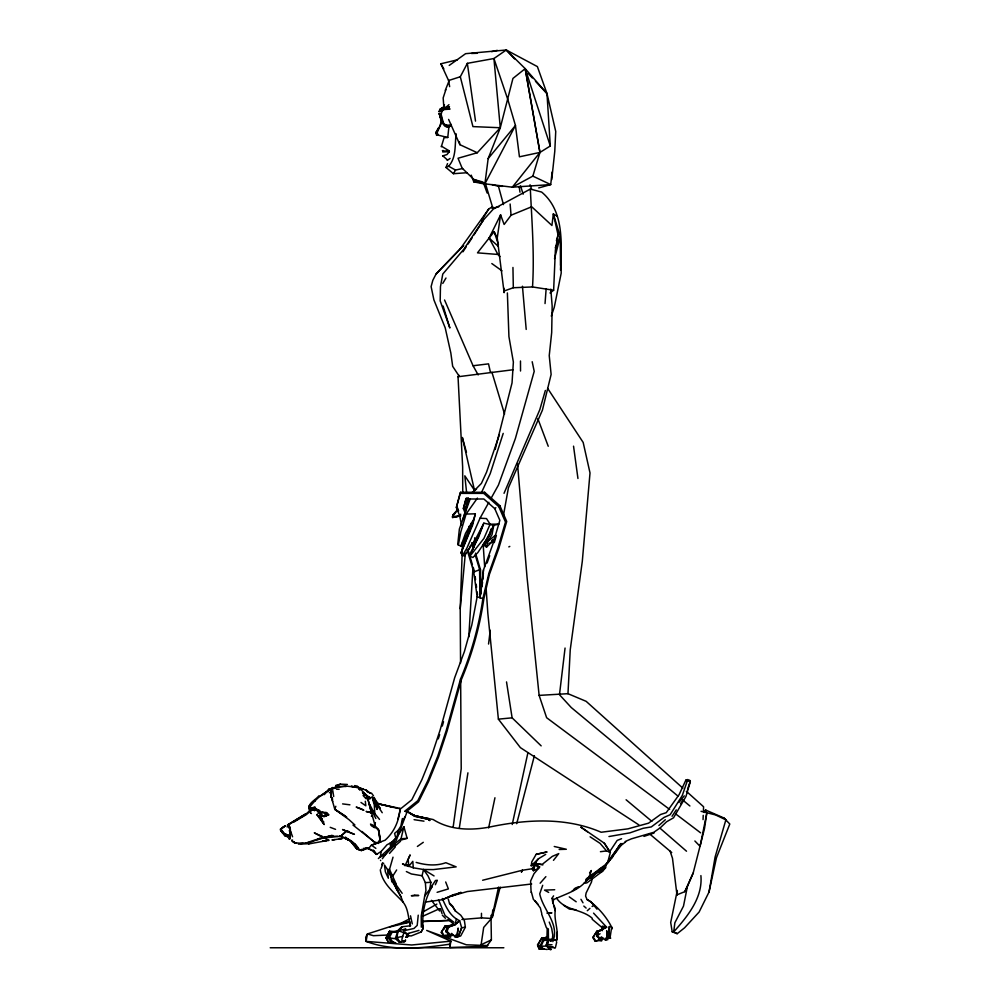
<?xml version="1.0" encoding="UTF-8"?>
<svg xmlns="http://www.w3.org/2000/svg" width="1000" height="1000" viewBox="0 0 1000 1000"><rect width="100%" height="100%" fill="white"/><g stroke="black" fill="none" stroke-linecap="round" stroke-linejoin="round"><path stroke-width="1.5" d="M448.25 919.35L453.25 923.875L453.062 925.238L445.575 926.375L444.05 929.038M461.863 919.488L481.463 917.887L481.475 913.312M487.825 945.588L466.325 944.788L426.688 930.438L450.887 941.162L449.55 944.212L449.862 947.513L486.812 946.225L491.375 939.875L491 915.375M440.05 111.175L441.925 108.987M443.6 124.462L440.325 115.887M557.35 216.312L553.337 213.938L558.062 234.913L555.375 250.263L553.638 290.25L532.525 286.95C534.525 254.288 531.85 221.4 530.337 189.062L541.65 192.075C564.263 210.85 561.65 243.588 560.475 270.012M560.487 265.312L560.262 236.55L553.337 213.938L551.925 225.487L531.712 206.762L511.062 215.225L504.137 224.475L500.588 214.825L489.1 238.05L477.488 252.85L497.925 254.45L499.988 256.613M441.025 111.85L441.525 109.838M409.775 924.963L409.85 921.95M440.375 116.737L439.738 113.7L440.363 114.562M287.675 834.8L287.738 836.812L285.338 835.925L282.475 832.55L283.663 832.475M700.9 875.6C702.913 897.7 687.562 916.338 673.7 931.912L672.212 931.812L670.688 922.537L677.3 890.425M288.288 825.562C292.025 826.338 289.613 844.675 289.538 837.438C289.488 841.15 291.663 828.138 289.337 826.263L287.413 824.963L305.462 813.925M482.788 579.175L483.475 569.95L492.675 544.712L499.85 520.325L494.775 508.638L483.85 499L465.838 499L463.363 508.575L465.45 513.775M609.338 926.538L608.787 938.162L610 938.025L611.7 927.087L609.338 926.538L608.787 938.162L605.163 938.263M460.55 663.088L460.213 608.675L462.575 541.962M703.05 819.613L703.225 815.325M703.413 811.05L703.587 806.762L686.312 791.25M557.188 933.85L556.912 939.9C558.675 929.963 553.85 920.25 555.237 910.362L553.612 905.738M311.4 813.538L310.387 812.712L310.138 806.625C315.763 799.062 323.862 791.988 333 788.838M332.738 788.713L332.8 787.425M538.688 187.925L550.712 184.587L552.112 172.062M492.038 208.3L498.8 206.8M682.862 788.15L586.138 701.325L567.975 693.688L570.237 649.812L582.3 561.325L590.013 472.95L583.175 442.438L547.675 388.425M405.425 940.6L404.15 942.2L402.837 942.087M468.8 636.938L472.987 567.2M474.2 547.05L474.75 537.75M441.312 146.762L444.075 137.725L447.762 137.463L448.938 126.438M405.487 939.837L405.4 941.087L402.287 940.612L400.325 942.025L397.887 940.9L395.525 937.85L398.175 930.625L405.8 929.013L403.537 930.45M545.037 303.562L546.15 288.688M492.675 912.837L492.325 917.337L500.188 887.125M289.675 838.538L289.637 837.025M456.15 133.825C454.65 144.7 456.6 157.513 448.638 166.213L445.988 167.463L453.45 173.7L467.113 172.712M492.762 909.963L492.225 916.05L498.562 887.062M294.188 821.213L305.825 814.188L309.587 810.8C306.35 803.675 315.387 800.362 318.9 795.837M551.2 946.963L549.525 946.438L553.188 947.013L551.2 946.963L549.65 948.988L546.062 945.188L548.25 939.638L550.925 940.987L552.362 939.425L552.775 934.887L551.675 928.375L549.237 922.075M460.213 608.675L465.363 553.112M380.15 841.237L378.45 829.712L375.2 826.075L370.5 824.075L374.538 827.675L371.05 825.425M482.062 586.575L482.5 582.137M449.513 109.312C435.688 104.45 441.15 131.463 451.3 124.462M409.775 926.388L409.888 925.3M405.35 811.45L407.25 811.375L396.225 840.512L391.675 844.463L390.625 847.075L378.375 858.538M551.737 179.613L554.775 151.325L555.737 131.5L546.987 93.6L537.388 66.6L506.262 50L465.6 53.675L449.212 65.425M393.162 807.362L378.162 803.787L400.012 808.4C399.25 820.562 394.387 831.925 385.037 840.263L371.463 845.125L368.975 847.95L361.35 850.588L358.275 849.613L352.212 842.138L352.625 842.825M565.062 648.05L559.475 694.712L571.25 707.525L677.9 796.038M488.55 644.038L490.25 630.237M402.163 893.312L391.712 878.625L388.913 871.45L393.013 857.175M483.475 569.95L480.012 597.7L479.575 569.45L475.15 554.712M532.85 176.125L539.95 152.425L525.2 68.65L539.95 152.425L519.438 156.812L515.45 125.463L507.863 99.65L493.925 58.537L500.288 127.75L488.15 158.613L484.913 183.825L512.312 187.188L550.712 184.587L532.85 176.125L512.312 187.188L539.95 152.425L550.3 145.988L546.987 93.6L525.2 68.65L506.262 50L493.925 58.537L467.35 63.338L460.312 76.75L472.925 126.6L500.288 127.75L512.938 78.425L525.2 68.65L550.3 145.988M457.663 509.588L452.887 514.925L452.537 517.5L460.513 515.887M367.5 847.688L367.413 848.337L368.975 847.95L363.175 848.475M373.225 850.025L376.587 854.375L381.188 851.425L387 844.762L393 841.65L397.287 836.2L398.075 830.475L400.85 826.137L402.4 818.525M483.387 573.25L480.012 597.7L480.412 569.5L475.513 553.138M453.162 827.038L461.213 768.8L460.65 678.637M358.938 848.962C346.125 829.488 323.338 836.575 305.712 843.25M503.825 288.137L504.125 292.675L497.238 237.975L500.588 214.825M393.425 942.05L388.425 942.225L386.012 937.887L389.6 931.2L396.812 931.7L401.9 926.838L410.7 925.7M381.188 851.425L380.312 857.05L385.312 854.525L395.337 844.275L387.488 851.888L382.337 858.737M459.275 828.3L467.925 772.837M545.7 854.388L538.525 858.713L535.562 862.562L531.2 865.75L531.825 861.8L536.15 854.338L546.812 852L536.15 854.338M449.862 947.513L450.887 941.162L411.7 944.987L366.012 941.375C392.812 951.475 421.9 948.238 449.55 944.212M462.438 555.55L466.8 548.35L480.037 518.212L486.5 518.575L490.1 524.212L498.925 524.113L493.762 525.325L483.85 523.162L476.138 538.088L464.525 555.925L462.438 555.55L460.988 552.888L472.788 522.8L475.337 513.812L466.087 514.075L460.788 531.987L458.338 545.087L460.913 546L463.237 542.65L473.225 520.087L465.5 533.387L460.913 546M556.55 936.513L557.275 932.062M374.712 826.762L375.4 822.575M421.325 927.188L421.238 916.012L424.663 896.175L429.738 889.3L430.913 882.325L428.025 875.9L423.525 869.5L413.288 867.8L402.488 863.938L408.738 866.425L412.812 861.363L413.288 867.8M672.212 931.812L677.212 933.688L684.55 927.825L699.125 912.025L709.038 891.988L715.1 857.013L725.875 819.85L723.925 817.975L705.763 810.075L704.1 812.525M503.387 515.725L508.413 487.812L542.413 410.163L551.125 374.425L549.237 355.613L551.688 332.537L552.163 306L550.8 289.137M366.175 940.875L367.425 933.95L401.587 922.938L409.875 918.7M542.388 938.713L546.975 936.95L547.212 928.15M584.025 883.225L586.862 882.887L602.587 871.237L605.55 867.862L606.237 864.1M482.65 526.2L478.775 536.862L470.1 553.663L469.85 556.275L472.925 557.463L477.875 552.55L485.95 540.363L493.762 525.325L492 534.675L487.713 541.712L486.562 547.112L483.125 544.675L490.55 533.413M467.238 550.175L473.75 571.912L477.15 596.75L471.825 624.938L464.4 651.562L454.688 677.663L440.2 729.788L431.85 755.1L421.887 779.675L411.825 799.775L399.963 809.338M705.763 810.075L706.812 813.012L704.513 828.538L693.188 873.012L687.412 886.413L683.5 906.112L674.875 922.75L673.7 931.912L677.212 933.688M418.237 915.175L417.2 925.4L413.963 928.475L403.5 930.8M375.2 826.075L371.512 812.725L366.087 811.462L371.362 812.75L367.188 795.938L358.787 787.412L345.375 786.012L332.05 788.337L330.887 790.037L330.9 795.337L334.775 809.287L348.95 819.625L354.888 824.975L353 825.062L374.487 842.013L378.325 843.462L380 838.975L378.45 829.712L373.8 825.837M488.625 827.95L494.95 797.763M483.125 544.675L484.663 543.962L489.738 534.688L490.925 529.087M592.225 878.45L591.45 882.125L586.112 893L585.588 896.075L586.975 899.3C597.45 906.263 606.862 917.075 612.325 928.5L611.663 929.112M467.762 498.088L465.125 510.288L468.537 500.625L468.237 497.912M589.562 872.875L591.337 870.537C586.825 888.512 567.962 892.75 553.625 899.575L552.875 903.025L552.05 898.3L553.575 895.837M709.038 891.988L716.425 857.862L729.788 824.013L723.913 817.975M512.225 824.5L527.9 752.788M442.612 155.675L447.388 159.9M424.663 896.175L425.95 890.487L425.35 882.625L422.075 875.738L423.525 869.5L433.35 869.6L456.175 866.862L445.838 862.712C436.138 866.213 425.812 865.175 416.163 862.4M542.837 864.925L536.05 863.65L535.175 864.25L538.663 868.263L533.387 870.725L535.562 862.562L536.525 863.825L542.238 864.35L552.325 856.375L558.763 853.6L553.475 860.337M556.7 942.113L555.462 947.425L554.95 948.225L553.55 947.712M404.7 811.263L417.8 800.7L427.812 780.688L437.775 756.112L446.188 730.638L460.513 679.1A327.9 325.75 -90 0 0 482.875 598.65L488.862 573.25L497.775 548.3L505.487 522.062L498.787 506.65L483.762 493.375L460.025 493.375L456.362 507.512L459.712 515.85L461.5 524.875M398.075 830.475L394.588 833.388L395.887 838.388L390.2 843.312L390.625 847.075L401.012 838.775L403.9 826.762L407.137 838.325L400.588 840.163L400.462 841.3L394.7 846.35M475.337 513.812L472.663 524.95L460.988 552.888M602.112 928.238L602.288 930.713L602.125 929.912L596.875 931.3L592.85 937.588L595.2 941.237L600.85 939.775M495.163 449.462L512.038 382.925L513.375 362.05L508.925 336.587L507.375 292.938M452.887 514.925L452.537 517.5L460.75 515.8M295.725 843.263L292.288 841.2L292.575 840.088M331.525 792.925L330.9 795.337L332.675 801.462M400.112 810.675L397.812 819.325M456.5 918.787L454.963 924.725L452.713 925.512L454.963 924.725L459.65 920.713C450.238 916.562 446.15 907.225 442.262 898.475M456.362 507.512L460.65 492.275L484.65 492.275L499.875 505.7L506.725 521.475L498.875 548.188L489.387 574.475L483.85 598.825A329.025 326.875 -90 0 1 461.413 679.538L447.038 731.237L438.612 756.8L428.612 781.45L418.537 801.85L406.125 811.862M463.363 508.575L466.463 497.9M554.513 258.725L560.262 236.55L555.237 247.812M516.7 823.675L534.4 755.688M401.863 939.488L403.95 932.312L405.3 932.138L408.537 935.812L411.312 935.913L421.125 931.988L423.125 928.363C421.662 913.825 424.888 898.825 432.312 886.225L430.688 888.625M444.462 104.675L443.638 107.8L444.637 106.613M586.987 878.388L607.5 863.112L610.375 852.288L604.275 843.275M442.287 726.075L443.525 721.75M556.413 240.613L558.062 234.913M545.35 390.462L539.812 409.65L504.038 493.312M533.387 870.725L535.562 862.562L532.125 868.763L522.4 870.25L482.625 880.25M468.537 500.625L462.825 519.388M494.25 542.625L496.388 535.475M503.212 433.387L490.213 473.638L481.788 491.938M445.863 89.637L443.162 97.912L443.888 107.825M547.062 944.8L548.25 939.638M438.263 738.863L439.663 734.625M452.713 925.512L453.25 923.875M546.925 944.775L548.138 941.075L543.013 939.438L540.013 946.413L542.263 948.85L547.188 949.5M551.287 316.112L554.263 307.312L561.2 273.175L560.8 245.138M687.55 789.312L690.163 781.587L689.862 780.512L687.738 779.562L685.863 780.125L679.125 794.638L666.237 812.688L660.537 814.513L648.562 823.162L627.938 828.85L601.163 832.25C565.712 816.912 525.9 819.312 488.938 827.188C470.025 830.588 449.9 830.088 433.188 819.55C426.362 818.025 419.35 817.113 412.65 815.062L428.525 819.013L428.45 819.7L428.263 818.562L429.738 820.512L428.263 818.562L414.825 815.775L406.337 811.075L414.6 816.325L429.325 819.513L415.6 816.263L407.25 811.375M398.525 939.75L396.887 937.325L398.175 930.625L405.763 933.438L407.188 935.225L405.788 937.3L407.6 937.212L406.075 937.262M499.387 434.712L486.538 472.212L481.4 483.413L472.925 492.025M542.7 885.275L539.725 893.85C543.038 910.238 559.888 923.787 552.837 941.637M346.7 817.1L334.775 809.287L335.825 806.3M439.787 125.988L441.875 120.138M686.938 780.788L685.863 780.125L687.325 780.837L682.3 795.462L670.175 814.7L664.013 817.45L651.287 826.925L643.188 828.275L629.862 832.875L608.95 836.538M487.075 563.025L489.712 555.712M441.5 122.463L439.825 115.887M483.85 523.162L469.85 556.275L483.938 538.413L490.1 524.212M598.713 938.112L600.4 939.488L601.312 936.838L603.138 938.3L600.4 939.488L596.6 936.062L597.95 931.425L606.638 927.188L593.562 913.125M380.975 868.65L382.325 865.188M447.05 931.338L450.9 935.275L451.675 933.363L453.062 934.963L449.837 935.675L445.975 931.612L447.05 931.338L448.875 926.7L454.963 924.725L459.65 920.713L461.65 927.738L458.25 936.65L457.125 936.587M439.913 108.987L439.375 111.075M441.962 121.85L437.175 132.537L438.113 135.125L447.762 137.463M445.3 90.337L449.225 80.45M470.2 498.875L459.387 529L457.812 543.587L458.338 545.087M462.663 168.512L455.513 170.062L453.45 173.7M549.65 948.988L549.963 948.213M386.012 937.887L388.425 942.225M314.513 810.487L313.65 807.613L311.775 809.475L314.513 810.487L311.775 809.475L314.288 808.337L316.775 808.787M289.475 838.962L288.65 838.35M489.738 534.688L493.762 525.325M544.012 939.587L540.95 946.612L543.562 948.863M382.65 862.675L381.763 864.663L383.713 863.337M670.075 851.075L672.487 858.263L676.963 894.837L684.825 891.65L693.188 873.012M435.35 884.712L437.362 880.275L435.475 880.487L429.738 889.3M395.8 942.887L390.675 941.325L388.15 937.775L390.637 932.3L397.15 931.4L401.9 926.838L400.213 929.013M469.05 548.875L470.788 545.075M550.925 940.987L552.362 939.425M405.462 864.762L410.125 854.887L408.188 859.562L408.738 866.425M452.8 907.075L455.9 911.4L460.737 915.212L464.35 920.362L465.375 927.237L460.675 935.975L458.25 936.65M308.663 843.962L329.175 840.2M684.825 891.65L687.412 886.413M488.95 543.413L491.325 542.475L492.65 539.85L491.325 542.475L486.562 547.112L484.663 543.962L495.387 535.312M473.938 234.975L483.475 219.913L493.288 209.1L530.337 189.062M421.125 931.988L423.125 928.363M436.1 273.95L463.525 245.5L436.1 273.95L432.837 280.262L431.112 286.588L433.9 299.887L445.213 327.85L450.838 353.025L452.675 366.337L459.263 376.3M401.812 822.712L405.012 816.65M326.062 815.125L326.8 813.737L325.988 812.825L326.6 813.288L324.975 814.45M439.263 127.45L435.8 132.775L436.637 135.325L438.113 135.125M438.787 127.362L435.8 132.775L437.175 132.537M447.537 163.6L445.988 167.463M480.037 518.212L488.862 502.3M491.075 498.325L498.425 485.075L515.388 438.5L534.212 371.337L532.188 361.737M460.025 493.375L460.65 492.275M451.863 935.5L448.913 936.488L443.812 936.45L441.275 932.362L444.825 926.175L451.275 925.625M441.275 932.362L445.525 926.075M592.85 937.588L596.875 931.3L598.15 931.938M397.287 836.2L403.9 826.762M462.75 492.975L462.65 467.025L458.038 376.75L458.925 375.25M442.775 283.412L445.975 278.025M546.675 938.688L541.763 938.1L537.688 945.362L539.3 949.188L544.25 949.05M492.625 206.637L488.787 208.925L481.975 219.862L482.413 222.013M540.575 945.85L537.537 944.875L541.763 938.1M396.65 869.95L392.663 876.263L396.188 884M617.087 850.025L606.138 864.875M618.625 847.625L622.288 843.5M440.462 109.175L439.75 111.75M680.562 803.725L682.938 800.075M462.925 251.838L466.312 246.65M468.013 244.062L472.238 237.575M600.425 851.7L606.538 850.913L610.375 852.288L609.325 852.237L617.175 840.425L621.562 838.7M672.062 816.263L676.275 809.887M602 940.25L601.525 940.95L598.438 940.5M483.475 219.913L463.75 249.338L442.775 274.062L440.462 286.712L440.188 300.912L449.85 327.987L443.113 306.062M600.087 868.838L604.263 866.938L602.1 870.088L593.925 874.388M311.262 803.45L309.062 806L309.575 808.763L308.875 808.075M362.15 849.725L361.35 850.588M466.087 514.075L477.425 498.088M459.963 249.25L488.787 208.925M621.25 845.125L608.1 862.513L620.938 843.475L606.3 863.913L607.5 863.112M458 509.462L452.488 516.5L458.575 516.163L460.75 514.212M497.925 254.45L489.1 238.05L494.15 231.7L497.238 237.975M483.762 493.375L484.65 492.275M678.888 802.475L684.275 795.863M488.15 158.613L515.45 125.463L484.913 183.825L473.938 179.537L462.125 168.15L458.038 158.25L477.287 152.738L500.288 127.75M491.325 542.475L495.35 537.737M539.837 866.875L534 873.688L530.6 881.025L531.112 892.375M481.463 917.887L491.5 918.45L483.688 927.412L481.1 944.737L491.375 939.875M540.125 883.213L545.875 876.65M440.962 109.55L442.188 108.65M389.6 931.2L385.85 938.263L388.8 938.363M389.487 853.45L395.288 846.988M618.075 847.425L620.163 845.225M326.3 814.262L326.8 813.737L328.6 814.862L324.125 816.725L319.8 815.55L326.238 816.05M450.087 158.425L447.262 160.413M596.6 936.062L600.05 933.75M440.3 114.038L438.837 113.65L439.312 114.362M438.65 111.6C440.45 112.125 440.863 105.588 444.812 107.613M531.2 865.75L538.525 858.713M595.2 941.237L600.188 939.688M281.85 830.738L280.425 829.2L285.338 825.775M442.438 109.038L445.387 107.7L448.8 107.613M441.613 111.175L444.162 109.55L448.462 109.225M587.3 910.713L589.938 908.337M436.887 904.087L422.3 912.362M658.875 825.537L665.337 819.725M379.625 840.825L377.562 842.663L374.875 842.588L361.962 831.475M585.938 880.425L591.263 877.55L600.925 868.975L585.875 879.35M448.963 104.675L445.375 107.8L449.137 106.613M494.775 508.638L495.85 507.7M498.787 506.65L499.875 505.7M281.588 831.575L280.438 830.175L284.012 833.55M591.263 877.55L600.925 868.975L585.7 881.025M331.838 791.712L329.325 792.725M309.587 810.8L310.725 809.887M471.975 492.612L476.538 489.012M620.837 845.575L625.662 841.9M550 292.975L553.638 290.25M361.512 849.362L360.438 850.163L356.8 848.763L351.175 841.975L357.212 848.888L357.95 848.512M441.275 110.412L439.412 111.463M406.688 935.15L409.062 933.438M441.138 110.55L443.575 109.038M417.388 846.45L423.288 842.312M319.938 796.425L329.387 789.963L332.1 789.262M592.075 906.513L594.188 905.125M490.775 918.925L491.5 918.45M572.125 891L576.438 888.213M451.138 125.7L448.025 126.988M305.775 814.1L287.675 825.125L306.025 814.262M293.45 822.3L306.425 814.538L310.287 811.2L310.387 812.712M597.612 931.438L602.438 929.925M442.975 109.55L444 108.987M603 869.25L605.55 867.862M425.438 902.062L442.425 899.7L453.638 894.725M340.425 784.15L336.737 786.075L336 785.425L340.425 784.15L347.388 784.45M288.9 838.625L289.713 838.413M442.425 899.7L454.65 894.262M599.05 869.562L604.263 866.938M508.812 546.9L509.8 546.413M446.1 935.312L443.812 936.45L448.988 934.538L452.35 935.5M574.212 888.737L578.612 886.65M328.988 836.562L331.587 835.337M362.625 850.025L365.887 848.512M399.162 808.8L400.012 808.4M422.962 916.162L439.613 908.688M451.262 126.037L447.425 126.838L446.012 126.225M625.175 841.513L631.375 838.85L653.787 832.3L660.312 827.763L666.55 821.8L673.538 817.788L685.962 796.475L690.337 781.625L689.862 780.512M319.625 838.275C311.55 842.975 302.475 844.275 293.337 842.35L293.775 841.888M599.85 872.337L602.587 871.237M448.612 897.15L461.05 892.387L450.775 896.237L467.238 891.55L531.675 883.988M285.863 835.537L287.738 836.812L288.488 835.462L282.162 832.575L282.913 831.925M317.45 839.825L329.038 836.188M450.775 896.237L453.95 895.05M380.95 841.963L371.463 845.125L375.863 848.388M503.913 291.075L513.312 287.738L532.525 286.95M597.95 931.425L606.638 927.188L602.337 926.125L603.612 928.675L598.625 931.175L597.05 935.625L601 938.913L603.138 938.3M596.35 872.087L602.1 870.088L597.688 871.287M542.137 948.2L539.3 949.188L537.537 944.875M471.163 523.35L472.788 522.8M542.925 938.512L547.875 936.85L546.975 936.95M643.95 836.388L654.062 833.012M449.65 86.65L448.575 80.538L460.312 76.75M445.725 107.875L449.487 106.7M333.225 787.875L328.4 789.4L336.5 787.237M535.175 864.25L536.525 863.825L539.062 867.038M317.663 813.112L319.15 812.663M437.1 892.325L448.387 888.913L445.688 881.975M388.15 937.775L396.05 938.8L399.725 941.4M407.125 933.763L418.988 930.4M436.637 135.325L437.337 135.125M453.6 924.775L447.55 926.4L445.975 931.612L447.55 926.4L448.875 926.7M313.65 807.613L315.238 807.2L311.238 807.925L311.012 811.112M286.975 826.85L289.15 826.663M604.188 939.212L602.225 938.413M443.512 150.6L442.413 150.6M449.663 125.463L445.188 125.087M389.588 927.038L409.762 922.138L401.6 922.925L409 921.95M448.575 80.538L440.863 63.775L457.45 59.812M491.688 51.662L497.287 50.35M443.2 151.25L448.913 150.688L449.363 151.7L446.95 154.575L442.688 155.875M334.425 787.5L336.875 786.963M332.887 835.487L323.938 837.288L325.087 838.288M439.663 116.8L440.662 116.6M458.038 376.75L513.15 369.738M607.913 939.638L605.013 940.037L605.9 939.963M543.013 939.438L547.413 938.675L549.75 940.588M367.325 798.787L370.012 798.375L367.337 798.925M407.575 865.075L404.625 865.512L407.612 865.075M441.725 107.788L443.7 107.7M334.862 839.587L331.962 839.987L342.15 838.575L339.225 838.975M393.837 931.688L397.675 931.175M444.825 926.175L452.625 925.163M441.525 107.975L444 107.888M444.562 300L473.062 365.75L488.525 363.862L490.475 372.438M567.975 693.688L539.125 695.387L527.05 577.375L517.525 463.8M390.675 941.325L392.188 941.15L389.45 937.412L392.062 932.375L390.637 932.3M323.025 840.9L326.1 840.55M322.65 840.975L326.7 840.562M300.4 843.6L303.087 843.325M444.862 107.788L447.638 107.7M486.037 586.888L487.825 613.212L498.387 719.15L512.112 717.837L541.163 745.863M444.688 107.975L446.25 107.837M449 935.738L444.412 936.1L442.038 932.138M401.012 838.775L407.137 838.325M551.725 939.25L548.975 939.412L547.25 944.613L546.062 945.188L549.175 948.413L546.512 946.012L540.013 946.413M425.35 882.625L430.913 882.325M387.912 935.025L373.413 935.7L367.425 933.95L365.688 937.3L366.012 941.375M422.075 921.6L449.775 920.413L422.575 921.338M298.4 844.137L309.075 843.713M554.712 889.737L544.513 890.125L548.675 892.425M471.463 53.475L477.312 53.275M559.163 849.5L566.337 849.262L554.25 846.488M321.062 838.238L337.762 836.5M319.837 810.512L317.45 810.575L328.6 814.862L326.725 813.162M402.663 936.413L395.525 937.85L397.85 940.462M345.225 838.275L350.725 840.95M270.212 947.763L503.85 947.763M339.637 786.462L346.125 786.5M332.05 788.337L334.625 788.388M336.463 789.212L339.137 789.287M502.463 186.337L497.987 186.2L491.975 184.537M550.712 947.775L552.137 947.825M454.812 936.012L452.925 935.3M396.838 931.963L389.212 931.625L390.863 933.263M548.337 948.612L549.15 948.65M380.538 860.225L380.637 860.612M335.513 787.15L339.387 787.35M288 835.1L284.312 833.913M445.575 926.375L446.65 926.462M453.062 934.963L449.05 934.538M447.688 108.7L450.025 108.925M575.913 909.75L569.375 909.087L563.562 905.238M455.262 935.188L458.85 935.462L461.65 927.738L465.375 927.237M471.213 175.138L473.787 181.85L476.887 182.213M479.988 182.575L483.088 182.95M342.6 803.9L349.913 804.812M447.325 127.037L445.2 126.363M414.087 819.675L423.988 821.162M317.35 809.987L314.65 809.562L314.288 808.337M552.025 944.75L547.25 944.613L548.425 946.775M422.075 875.738L411.35 873.962L406.35 871.55M378.038 803.675L397.725 808.375M610 938.025L610.675 938.162L609.837 937.025M354.613 785.6L357.525 786.162M690.163 781.587L687.325 780.837M473.787 181.85L484.062 183.912M363.25 788.95L351.188 786.287L357.675 787.2L366.788 790.487M366.613 796.575L369.237 797.237L362.525 792.312M347.537 839.675L348.625 839.938L346.25 838.587M365.85 797.3L370.012 798.375L369.338 796.725L370.025 798.775M366.975 791.575L370.562 793.25L368 791.612M473.938 179.537L482.962 182.037M356.8 848.763L351.175 841.975M701.038 811.312L715.588 814.938L725.875 819.85M322.688 811.9L327.175 813.238M371.35 816.137L372.488 816.5M477.15 596.75L482.875 598.65M445.112 935.387L450.625 937.25M330.225 827.325L335.562 829.362M346.262 830.775L348.825 831.775M346.438 830.763L349.175 831.838M339.588 835.725L350.188 840.9L345.425 837.138M366.262 847.638L371.95 850.075M407.188 935.225L408.537 935.812M441.362 146.137L448.913 150.688M448.612 119.412L459.862 144.662L477.287 152.738M447.775 150.95L449.363 151.7L442.675 151.938M319.8 811.75L314.762 809.887M587.025 899.675L590.725 901.538L596.975 909.163M366.975 848L372.3 850.725L376.587 854.375L373.85 850.975M592.188 918.188C581.35 908.737 565 910.9 556.55 898.125M448.638 166.213L455.513 170.062M293.212 841.762L295.525 843.15M423.525 869.5L434.062 875.938M363.113 792.6L370.012 798.375M334.775 809.287L345.2 816.012M638.913 824.912L520.4 747.65L498.387 719.15M590.112 836.812L600.1 843.375L606.538 850.913M284.2 833.575L286.588 835.138M280.425 829.2L282.575 831.175M598.575 937.613L599.825 938.475M360.975 802.45L365.812 805.788L365.312 801.263M365.562 789.737L368.025 791.45M587.475 831.762L580.775 827.05L604.475 843.288L609.688 851.787M569.263 896.862L576.2 901.8M491.825 263.55L501.975 270.825M375.65 853.688L376.587 854.375M596.613 931.65L597.85 932.562M669.663 809.425L546.625 717.712L539.125 695.387M675.875 814.062L700.6 832.837M453.888 922.262L445.062 915.55L438.512 899.75M390.2 843.312L391.675 844.463M325.988 812.825L328.6 814.862M592.137 919.225L601.812 927.375L602.688 929.05M320.637 814.575L319.975 814.05M316.8 814.587L322.088 818.787L316.8 814.587L324.175 824.55L319.462 817.25L323.9 822.163M552.05 898.3L553.625 899.575M682.7 800.013L689.887 805.975M626.1 799.775L651.862 821.363M660.05 828.225L686.513 851.213M649.463 833.8L671.737 852.562M375.7 827.5L378.45 829.712L380 836.875M583.825 906.062L586.112 908.075M287.475 825.6L288.45 826.475M489.1 238.05L498.263 246.3M431.438 900.312L439.625 910.987M448.075 934.025L449.837 935.675M375.913 801.188L379.225 804.325M310.038 808.737L310.825 809.488L310.138 806.625M444.5 125.75L442.95 123.6M442.375 915.238L445.425 918.288M410.087 924.287C408.062 916.75 408.212 908.425 403.025 902.087C394.312 892.625 381.987 883.425 380.3 869.8M285.287 835.825L280.837 830.238L282.25 831.95M694.875 840.987L700.088 846.35L706.812 813.012L704.587 810.512M449.45 903.587L451.962 906.2M538.05 904.338L533.362 899.338L531.425 892.175M506.262 50L514.612 58.938M528.188 73.475L532.362 77.95M535.5 81.3L546.987 93.6M363.113 795.525L366.062 798.737M532.125 868.763L533.375 870.163M285.125 835.8L282 832.288M325.875 812.225L326.538 812.975M379.525 819.4L371.075 809.1L368.975 803.238L374.862 814.137L374.275 804.85L372 796.775L377.175 809.4L374.125 797.537L380.075 808.363L378.663 806.338M357.15 847.425L354.762 844.188L357.612 847.7M280.837 830.238L285.363 835.863M403.025 902.087L401 896.8L391.388 879.613L398.65 891.5M354.762 844.188L357.625 847.763M388.913 871.45L392.663 876.263L389.237 868.85M541.8 938.65L543.688 941.137M535.05 900.888L540.325 907.9L541.737 913.425M292.288 841.2L291.637 840.125M371.45 793.062L373.488 795.85M332.7 799.188L330.637 796.287L332.35 798.8M387.562 869.6L384.487 865.025L385.363 871.787L388.35 878.25L387.562 869.6L390.275 874.862M474.25 489.938L464.825 475.812L466.637 492.85M375.4 802.387L382.238 812.725M593.362 937.3L595.638 940.825M375.55 801.287L377.962 805.325M440.863 63.775L443.837 68.863M580.95 899.312L583 902.812M395.913 888.075L401 896.8M473.062 365.75L478.162 374.913M455.412 911.363L452.663 906.263L449.338 902.862L448.212 898.875M375.85 818.487L371.075 809.1L371.25 813.325M344.975 837.6L345.412 838.612M541.688 914.212L546.375 927.712M552.75 902.537L554.913 907.775L554.95 910.562M463.938 507.675L465.562 511.737M456.938 506.613L458.675 510.913M289.3 830.612L290.387 833.375M441.438 119.087L442.425 121.7M537.825 418.612L548.237 446.262M367.1 796.338L371.512 812.725M523.188 194.163L520.513 185.85M483.75 183.688L487.15 193.038M290.562 831.25L292.575 836.775M530.037 184.775L531.525 188.9M359.75 790.138L358.787 787.412L358.925 789.225M485.475 183.688L492.9 208.3M288.463 826.263L289.15 828.288M494.15 231.7L498.45 244.488M442.938 121.412L441.25 114.787M314.975 799.762L315.338 800.863M440.475 908.713L442.038 913.65M503.462 204.587L498.288 185.688M491.925 372.225L504.55 414.087M472.4 542.725L473.725 547.188M471.625 542.913L473.387 548.812M468.025 550.037L469.338 554.425M470.213 557.337L472.4 564.65M473.275 567.575L474.588 571.95L473.75 571.912L480.412 569.5L480.812 593.85M441.388 119.5L442.038 121.7M466.463 452.325L462.337 437.45L474.4 489.888M596.875 931.3L597.537 933.863M374.125 797.537L377.175 809.4M439.938 116.213L439.75 114.787M410.513 915.812L412.275 923.9M441.438 120.325L440.95 117.888M469.012 526.35L469.888 530.812M468.575 528.263L469.438 532.65M464.475 539.925L465.062 542.925M390.95 876.188L392.113 882.125M439.4 113.787L439.712 115.412M459.325 141.613L459.862 144.662M439.975 113.787L440.238 115.412M506.525 681.912L512.112 717.837M332.762 790.525L333.688 796.55M422.438 924.613L423.025 928.5M336 785.425L336.175 786.637M519.125 186.363L519.987 192.188M467.35 63.338L475.513 121.112M573.538 446.163L577.95 478.488M475.175 576.55L475.562 579.625M476.15 584.225L476.55 587.288M477.137 591.888L477.525 594.963M440.412 114.787L440.513 115.7M318.663 810.037L318.762 811.062L318.7 810.238M522.45 286.238L526.2 329.425M510.125 204.013L511.062 215.225M483.2 545.062L484.675 566.75M512.95 267.462L513.312 287.738M548.325 928.787L548.462 939.188M520.487 361L520.525 371M458.113 928.288L457.1 935.4L458.113 928.288M677.35 891.7L676.963 894.837L677.35 891.7M320.487 811.975C321.475 814.725 319.425 813.55 320.062 811.825L320.213 812.925L319.387 811.888L319.913 813.012L319.188 812.075L319.887 813.1L319.1 812.375L319.587 813.55L322.1 814.412L320.487 811.975M522.4 870.25L521.487 871.988L522.4 870.25M325.4 792.95L323.975 794.7L328.6 789.875L325.4 792.95M283.35 826.888L280.75 829.412L285.138 826L283.35 826.888M344.675 832.487L340.625 836.312L346.6 831.213L354.438 834.362L342.55 829.538L346.6 831.213L344.675 832.487M612.475 857.237L610.05 859.013L612.475 857.237M451.438 925.975L447.625 927.375L451.425 925.975M414.738 895.312L411.325 895.738L418.75 895.487L414.738 895.312M551.675 912.887L547.238 913.112L551.675 912.887M457.125 936.888L454.613 936.625L457.125 936.888M401.5 942.237L398.963 941.95L401.5 942.237M550.925 949.562L548.625 949.112L550.925 949.562M554.975 940.113L553.65 939.837L556.638 940.675L554.975 940.113M361.438 808.962L356.2 807.075L363.862 810.238L361.438 808.962M322.175 836.438L314.3 832.862L323.288 837.65L322.175 836.438M328.188 840.475L325.387 838.125L328.188 840.475M365.037 795.4L362.612 792.913L365.037 795.4M607.075 935.462L606.688 930.688L607.1 938.213L607.075 935.462"/></g></svg>
